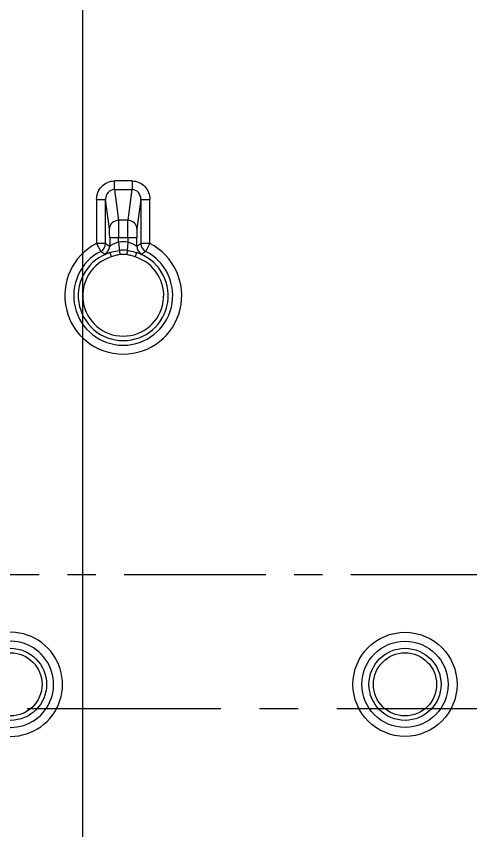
# Model space of a CAD drawing. Header units: millimetres. Extents: x -1265 to 1982, y -12197 to 1934.
# Drawn here: x -86.3 to -35.4, y -1145.1 to -1053.9 of the extents above; entities that cross this region are included whole.
import ezdxf

# ---------------------------------------------------------------- set-up
doc = ezdxf.new("R2010")
doc.units = ezdxf.units.MM
doc.header["$LTSCALE"] = 16.335
doc.linetypes.add('CENTER', pattern=[0.6, 0.375, -0.075, 0.075, -0.075])
doc.layers.get('0').update_dxf_attribs({"linetype": 'CONTINUOUS'})

msp = doc.modelspace()

# ---------------------------------------------------------------- linework, layer by layer
at = {"color": 2}
msp.add_line((-78.846, -1361.434), (-78.846, -901.434), dxfattribs=at)
at = {"color": 7, "linetype": 'Continuous'}
for p, q in [((-75.313, -1073.314), (-75.313, -1072.343)), ((-73.338, -1072.343), (-75.313, -1072.343)), ((-73.338, -1072.343), (-73.338, -1073.314)), ((-75.313, -1073.314), (-74.865, -1076.754)), ((-75.313, -1073.314), (-73.338, -1073.314)), ((-73.787, -1076.754), (-73.338, -1073.314)), ((-77.306, -1074.405), (-77.306, -1079.353)), ((-77.306, -1074.405), (-76.302, -1074.405)), ((-76.302, -1079.353), (-76.302, -1074.405)), ((-75.869, -1077.725), (-76.302, -1074.405)), ((-72.35, -1074.405), (-72.782, -1077.725)), ((-72.35, -1074.405), (-72.35, -1079.353)), ((-72.35, -1074.405), (-71.345, -1074.405)), ((-71.345, -1079.354), (-71.345, -1074.405)), ((-73.787, -1076.754), (-74.865, -1076.754)), ((-77.306, -1079.353), (-76.85, -1080.248)), ((-76.302, -1079.353), (-77.306, -1079.353)), ((-76.302, -1079.353), (-75.843, -1079.641)), ((-75.843, -1078.696), (-75.843, -1079.641)), ((-75.843, -1078.696), (-72.809, -1078.696)), ((-74.839, -1079.185), (-74.839, -1078.696)), ((-74.839, -1079.185), (-74.718, -1080.601)), ((-73.813, -1079.185), (-73.934, -1080.601)), ((-73.813, -1078.696), (-73.813, -1079.185)), ((-72.809, -1079.641), (-72.809, -1078.696)), ((-72.809, -1079.641), (-72.35, -1079.353)), ((-71.345, -1079.353), (-72.35, -1079.353)), ((-71.802, -1080.248), (-71.345, -1079.353)), ((-75.811, -1080.375), (-75.663, -1080.855)), ((-72.841, -1080.375), (-72.989, -1080.855))]:
    msp.add_line(p, q, dxfattribs=at)
at = {"color": 1, "linetype": 'CENTER', "ltscale": 2.593646}
msp.add_line((-175.901, -1116.434), (248.209, -1116.434), dxfattribs=at)
at = {"color": 1, "linetype": 'CENTER', "ltscale": 3.545271}
msp.add_line((-258.846, -1131.434), (331.154, -1131.434), dxfattribs=at)
at = {"color": 7, "linetype": 'Continuous'}
for centre, radius in [((-42.739, -1128.745), 5.833), ((-42.739, -1128.745), 4.828), ((-86.959, -1128.745), 4.037), ((-42.739, -1128.745), 4.037), ((-86.959, -1128.745), 3.535), ((-42.739, -1128.745), 3.535)]:
    msp.add_circle(centre, radius, dxfattribs=at)
for centre, radius, start, end in [((-74.326, -1085.193), 6.557, 117.03611, 62.95792), ((-77.308, -1079.351), 1.006, 297.05205, 359.91333), ((-74.326, -1085.193), 6.031, 85.11968, 94.88032), ((-71.344, -1079.351), 1.006, 180.08583, 242.94765), ((-74.326, -1085.193), 5.553, 117.03611, 62.96389), ((-74.326, -1085.193), 5.042, 107.12509, 72.87491), ((-76.849, -1079.64), 1.006, 294.47571, 359.9508), ((-74.326, -1085.193), 5.083, 85.11969, 94.88032), ((-71.803, -1079.64), 1.006, 180.0492, 245.52429), ((-74.326, -1085.193), 4.54, 107.12509, 72.87491), ((-74.326, -1085.193), 4.609, 85.11968, 94.88032), ((-86.959, -1128.745), 5.833, 180.36103, 107.02998), ((-86.959, -1128.745), 4.828, 180.36103, 107.02998)]:
    msp.add_arc(centre, radius, start, end, dxfattribs=at)
for points, knots in [([(-77.306, -1074.405), (-77.306, -1074.141), (-77.207, -1073.608), (-76.774, -1072.922), (-76.111, -1072.454), (-75.577, -1072.343), (-75.313, -1072.343)], [0, 0, 0, 0, 0.250079, 0.500149, 0.750099, 1, 1, 1, 1]), ([(-73.338, -1072.343), (-73.075, -1072.343), (-72.541, -1072.454), (-71.877, -1072.922), (-71.444, -1073.608), (-71.345, -1074.141), (-71.345, -1074.405)], [0, 0, 0, 0, 0.249936, 0.49986, 0.749904, 1, 1, 1, 1]), ([(-75.313, -1073.314), (-75.574, -1073.311), (-76.126, -1073.571), (-76.304, -1074.133), (-76.302, -1074.405)], [0, 0, 0, 0, 0.489298, 1, 1, 1, 1]), ([(-72.35, -1074.405), (-72.348, -1074.133), (-72.526, -1073.571), (-73.078, -1073.311), (-73.338, -1073.314)], [0, 0, 0, 0, 0.510702, 1, 1, 1, 1]), ([(-74.865, -1076.754), (-75.119, -1076.757), (-75.642, -1076.958), (-75.867, -1077.477), (-75.869, -1077.725)], [0, 0, 0, 0, 0.505954, 1, 1, 1, 1]), ([(-74.865, -1076.754), (-74.849, -1076.993), (-74.846, -1077.641), (-74.839, -1078.288), (-74.839, -1078.696)], [0, 0, 0, 0, 0.369772, 1, 1, 1, 1]), ([(-73.813, -1078.696), (-73.813, -1078.288), (-73.806, -1077.641), (-73.802, -1076.993), (-73.787, -1076.754)], [0, 0, 0, 0, 0.630228, 1, 1, 1, 1]), ([(-72.782, -1077.725), (-72.785, -1077.477), (-73.01, -1076.958), (-73.532, -1076.757), (-73.787, -1076.754)], [0, 0, 0, 0, 0.494046, 1, 1, 1, 1]), ([(-75.843, -1078.696), (-75.843, -1078.493), (-75.851, -1078.17), (-75.854, -1077.845), (-75.869, -1077.725)], [0, 0, 0, 0, 0.625288, 1, 1, 1, 1]), ([(-72.782, -1077.725), (-72.798, -1077.845), (-72.801, -1078.17), (-72.809, -1078.493), (-72.809, -1078.696)], [0, 0, 0, 0, 0.374712, 1, 1, 1, 1]), ([(-75.843, -1079.641), (-75.838, -1079.648), (-75.801, -1079.616), (-75.753, -1079.591), (-75.659, -1079.524), (-75.541, -1079.453), (-75.393, -1079.373), (-75.162, -1079.267), (-74.972, -1079.207), (-74.839, -1079.185)], [0, 0, 0, 0, 0.023447, 0.086806, 0.185333, 0.313717, 0.466464, 0.636358, 1, 1, 1, 1]), ([(-73.813, -1079.185), (-73.68, -1079.207), (-73.49, -1079.267), (-73.259, -1079.373), (-73.111, -1079.453), (-72.993, -1079.524), (-72.899, -1079.591), (-72.851, -1079.616), (-72.814, -1079.648), (-72.809, -1079.641)], [0, 0, 0, 0, 0.363642, 0.533536, 0.686283, 0.814667, 0.913194, 0.976553, 1, 1, 1, 1]), ([(-76.432, -1080.555), (-76.428, -1080.559), (-76.409, -1080.555), (-76.378, -1080.549), (-76.325, -1080.532), (-76.222, -1080.5), (-76.049, -1080.443), (-75.898, -1080.399), (-75.811, -1080.375)], [0, 0, 0, 0, 0.024088, 0.077095, 0.1598, 0.271968, 0.582241, 1, 1, 1, 1]), ([(-75.811, -1080.375), (-75.731, -1080.351), (-75.388, -1080.244), (-75.035, -1080.152), (-74.758, -1080.129)], [0, 0, 0, 0, 0.229218, 1, 1, 1, 1]), ([(-73.894, -1080.129), (-73.797, -1080.137), (-73.439, -1080.188), (-73.094, -1080.299), (-72.841, -1080.375)], [0, 0, 0, 0, 0.268866, 1, 1, 1, 1]), ([(-72.841, -1080.375), (-72.754, -1080.399), (-72.603, -1080.443), (-72.43, -1080.5), (-72.327, -1080.532), (-72.274, -1080.549), (-72.242, -1080.555), (-72.224, -1080.559), (-72.219, -1080.555)], [0, 0, 0, 0, 0.417759, 0.728031, 0.8402, 0.922905, 0.975912, 1, 1, 1, 1]), ([(-74.718, -1080.601), (-74.881, -1080.615), (-75.199, -1080.698), (-75.508, -1080.802), (-75.663, -1080.855)], [0, 0, 0, 0, 0.499621, 1, 1, 1, 1]), ([(-72.989, -1080.855), (-73.144, -1080.802), (-73.453, -1080.698), (-73.771, -1080.615), (-73.934, -1080.601)], [0, 0, 0, 0, 0.500379, 1, 1, 1, 1])]:
    msp.add_open_spline(points, degree=3, knots=knots, dxfattribs=at)
for points in [[(-76.432, -1080.555), (-76.572, -1080.453), (-76.711, -1080.35), (-76.85, -1080.247)], [(-71.802, -1080.247), (-71.941, -1080.35), (-72.08, -1080.453), (-72.219, -1080.555)]]:
    msp.add_open_spline(points, degree=3, dxfattribs=at)

doc.saveas('drawing.dxf')
